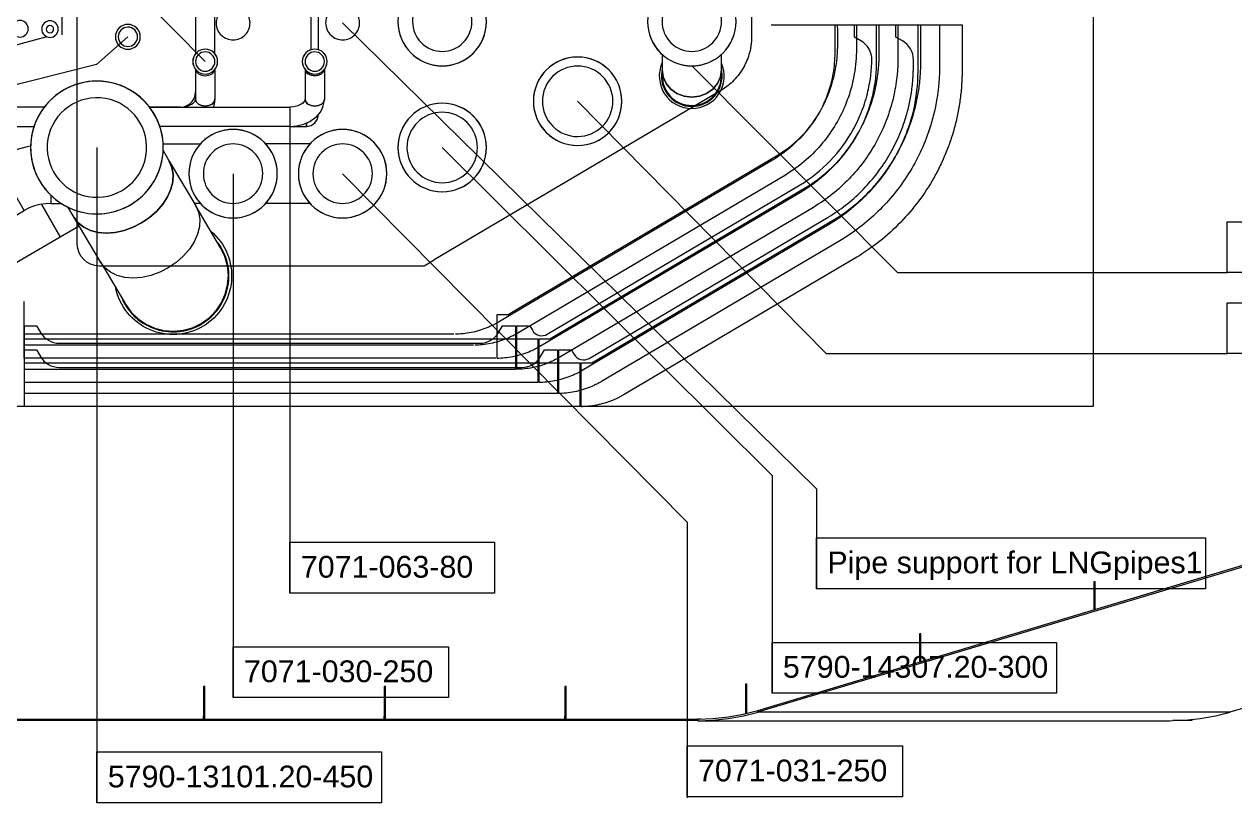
# Model space of a CAD drawing. Header units: millimetres. Extents: x 0 to 50500, y 0 to 29700.
# Drawn here: x 12071 to 17632, y 12772 to 16349 of the extents above; entities that cross this region are included whole.
import ezdxf

# ---------------------------------------------------------------- set-up
doc = ezdxf.new("R2010")
doc.units = ezdxf.units.MM
doc.header["$LTSCALE"] = 50
doc.linetypes.add('AVEVASOLID', pattern=[7.5, 7.5])
for name, color, linetype in [('100-DM1', 1, 'Continuous'), ('DEF', 7, 'Continuous'), ('FLANGE', 7, 'Continuous'), ('HOLE1', 7, 'Continuous'), ('PIPE', 7, 'Continuous'), ('PLATE1', 7, 'Continuous')]:
    doc.layers.add(name, color=color, linetype=linetype)
doc.styles.add('AvevaTextStyle2', font='Arial Narrow')

# ---------------------------------------------------------------- blocks, each defined once
blk = doc.blocks.new('A$C1B332B96')
at = {"color": 12, "linetype": 'AVEVASOLID', "lineweight": 0}
for p, q in [((-4882.52054, -172.41293), (-6697.8099, 1665.5323)), ((-4251.12305, 4.99992), (-2074.00896, -2134.91899)), ((-5610.2815, -58.39876), (-7858.78274, -661.90341)), ((-5237.84039, -58.76398), (-5382.55006, -185.70784)), ((-5382.55006, -185.70784), (-7762.44464, -790.20066)), ((-2646.94824, -192.20023), (-1701.23896, -1141.87004)), ((-4493.11523, -384.53189), (-4493.11523, -2614.17274)), ((-3171.48438, -354.75006), (-2029.58313, -1514.15033)), ((-5380.00488, -567.20009), (-5380.00488, -3577.53764)), ((-3793.49707, -567.2107), (-2278.33195, -2073.42911)), ((-4754.49952, -687.40908), (-4754.49952, -3094.34471)), ((-4251.11463, -687.38951), (-2668.44684, -2288.78956)), ((-1701.23896, -1141.87004), (-802.22621, -1141.87004)), ((-802.22621, -1141.87004), (-186.96185, -1141.87004)), ((-2029.58313, -1514.15033), (-186.96185, -1514.15033)), ((-2278.33195, -2073.42911), (-2278.33195, -2595.79754)), ((-2074.00896, -2134.91899), (-2074.00896, -2595.79754)), ((-2668.44684, -2288.78956), (-2668.44684, -3555.0409)), ((-2278.33195, -2595.79754), (-2278.33195, -3073.8009))]:
    blk.add_line(p, q, dxfattribs=at)
for points in [[(-802.22621, -1757.38449), (-7380.22461, -1757.38449), (-7380.22461, 1757.38411), (-802.22621, 1757.38411)], [(-2074.00896, -2360.76953), (-287.39393, -2360.76953), (-287.39393, -2594.10235), (-2074.00896, -2594.10235)]]:
    blk.add_lwpolyline(points, close=True, dxfattribs=at)
at = {"layer": 'FLANGE', "color": 12, "linetype": 'AVEVASOLID', "lineweight": 0}
blk.add_line((-5540.99121, 50), (-5540.99121, -50), dxfattribs=at)
at = {"layer": 'HOLE1', "color": 12, "linetype": 'AVEVASOLID', "lineweight": 0}
blk.add_lwpolyline([(-2372.07031, 54.71992, 0.0009993984), (-2372.19238, 0, 0.0009921422), (-2372.07031, -55.12009, -0.026893355), (-2373.70605, -87.95013, -0.0191947464), (-2376.85547, -109.93004, -0.0194555242), (-2381.68945, -131.61011, -0.0321462564), (-2393.4082, -166.60995, -0.0322400741), (-2409.49707, -199.82033, -0.0640510917), (-2453.41797, -258.36029, -0.0632815436), (-2509.98535, -303.44009), (-3831.25, -1083.93021, -0.0043060998), (-3834.08203, -1085.57014), (-3876.07422, -1111.73019), (-5369.99512, -1111.73019, -0.4142135382), (-5469.99512, -1011.73019), (-5469.99512, 1011.69014)], format="xyb", dxfattribs=at)
at = {"layer": 'PIPE', "color": 30, "linetype": 'AVEVASOLID', "lineweight": 0}
for p, q in [((-4996.50879, -381.44226), (-5139.13574, -381.44226)), ((-5076.41602, -550.90027), (-4904.07715, -550.90027)), ((-4400.68359, -550.90027), (-4604.93164, -550.90027)), ((-4904.07715, -823.90022), (-4932.4707, -823.90022)), ((-4400.68359, -823.90022), (-4604.93164, -823.90022))]:
    blk.add_line(p, q, dxfattribs=at)
at = {"layer": 'PIPE', "color": 110, "linetype": 'AVEVASOLID', "lineweight": 0}
for points in [[(-3992.79785, 50.6424, 0.4142014682), (-3833.12988, -188.29575, 0.4142106473), (-3594.18945, -28.64265, 0.4142014682), (-3753.85742, 210.29549, 0.4142106473), (-3992.79785, 50.6424, 0.4142106473)], [(-3594.18945, 50.6424, 0.4142106473), (-3833.12988, 210.29549, 0.4142014682), (-3992.79785, -28.64265, 0.4142106473), (-3753.85742, -188.29575, 0.4142014682), (-3594.18945, 50.6424, 0.4142014682)], [(-2846.24023, 50.6424, 0.4142210186), (-2686.59668, -188.29575, 0.4142106473), (-2447.65625, -28.64265, 0.4142210186), (-2607.2998, 210.29549, 0.4142106473), (-2846.24023, 50.6424, 0.4142106473)], [(-2447.65625, 50.6424, 0.4142106473), (-2686.59668, 210.29549, 0.4142210186), (-2846.24023, -28.64265, 0.4142106473), (-2607.2998, -188.29575, 0.4142210186), (-2447.65625, 50.6424, 0.4142210186)], [(-3927.36816, 37.6297, 0.4142089188), (-3820.11719, -122.8775, 0.4142293334), (-3659.61914, -15.62996, 0.4142096043), (-3766.87012, 144.87686, 0.4142297804), (-3927.36816, 37.6297, 0.4142297804)], [(-2780.81055, 37.6297, 0.4142380059), (-2673.58398, -122.8775, 0.4141857922), (-2513.06152, -15.62996, 0.4142096043), (-2620.3125, 144.87686, 0.4142297804), (-2780.81055, 37.6297, 0.4142297804)], [(-5290.64941, -36.87973, 0.4142073691), (-5259.7168, -111.54976, 0.4141544998), (-5185.03418, -80.62057, 0.4142073691), (-5215.9668, -5.95055, 0.4141544998), (-5290.64941, -36.87973, 0.4141544998)], [(-5185.03418, -36.87973, 0.4141544998), (-5259.7168, -5.95055, 0.4142073691), (-5290.64941, -80.62057, 0.4141544998), (-5215.9668, -111.54976, 0.4142073691), (-5185.03418, -36.87973, 0.4142073691)], [(-5278.90625, -41.74004, 0.4142360091), (-5254.8584, -99.81651, 0.4141869843), (-5196.77734, -75.76027, 0.4142360091), (-5220.8252, -17.68379, 0.4141869843), (-5278.90625, -41.74004, 0.4141869843)], [(-3370.80078, -315.10773, 0.4142014682), (-3211.13281, -554.04587, 0.4142103195), (-2972.19238, -394.3924, 0.4142019153), (-3131.86035, -155.45464, 0.4142106473), (-3370.80078, -315.10773, 0.4142106473)], [(-2972.19238, -315.10773, 0.4142106473), (-3211.13281, -155.45464, 0.4142019153), (-3370.80078, -394.3924, 0.4142103195), (-3131.86035, -554.04587, 0.4142014682), (-2972.19238, -315.10773, 0.4142014682)], [(-3330.32227, -323.15521, 0.4142351747), (-3203.10059, -513.58833, 0.4141817689), (-3012.64648, -386.34491, 0.4142106473), (-3139.89258, -195.91179, 0.4142184854), (-3330.32227, -323.15521, 0.4142184854)], [(-2783.95996, -179.82254, 0.5393496156), (-2646.94824, -388.24997, 0.5393496156), (-2509.93652, -179.82254, 0.5393496156)], [(-2784.59473, -217.93633, 0.4594238698), (-2646.94824, -378.25012, 0.4594238698), (-2509.30176, -217.93633, 0.4594238698)], [(-5680.37109, -514.23759, 0.414208889), (-5432.95898, -867.56668, 0.4142204225), (-5079.63867, -620.16296, 0.4142223299), (-5327.02637, -266.83388, 0.4142012), (-5680.37109, -514.23759, 0.4142012)], [(-5079.83398, -514.27231, 0.4142109454), (-5432.93457, -267.03072, 0.4142135382), (-5680.17578, -620.12825, 0.414211154), (-5327.0752, -867.36946, 0.414213866), (-5079.83398, -514.27231, 0.414213866)], [(-2510.44922, -239.00032, -0.4142153561), (-2646.94824, -375.50011, -0.4142153561), (-2783.44727, -239.00032, -0.4142153561)], [(-5605.0293, -527.52151, 0.4142123759), (-5419.67773, -792.2287, 0.4141982794), (-5154.95605, -606.87866, 0.4142123759), (-5340.30762, -342.17148, 0.4141982794), (-5605.0293, -527.52151, 0.4141982794)], [(-3992.79785, -527.55775, 0.4142014682), (-3833.12988, -766.4959, 0.4142103195), (-3594.18945, -606.84242, 0.4142019153), (-3753.85742, -367.90466, 0.4142106473), (-3992.79785, -527.55775, 0.4142106473)], [(-3594.18945, -527.55775, 0.4142106473), (-3833.12988, -367.90466, 0.4142019153), (-3992.79785, -606.84242, 0.4142103195), (-3753.85742, -766.4959, 0.4142014682), (-3594.18945, -527.55775, 0.4142014682)], [(-3952.34375, -535.60524, 0.4142106473), (-3825.09766, -726.03836, 0.4142184854), (-3634.66797, -598.79494, 0.4142351747), (-3761.88965, -408.36182, 0.4141817689), (-3952.34375, -535.60524, 0.4141817689)], [(-4856.56738, -951.7643, -0.5151309967), (-4892.08984, -1388.36441, -0.5151295066), (-5293.28613, -1212.51183, -0.5151295066)], [(-5263.62305, -1263.26904, 0.4477850795), (-4898.38867, -1377.56958, 0.4477909803), (-4826.09863, -1001.76239, 0.4477909803)]]:
    blk.add_lwpolyline(points, format="xyb", dxfattribs=at)
at = {"layer": 'PIPE', "color": 30, "linetype": 'AVEVASOLID', "lineweight": 0}
for points in [[(-4395.97168, -118.60161), (-4395.97168, 146.64993), (-4379.37012, 146.64993)], [(-4362.25586, -118.60199), (-4362.25586, 146.64993), (-4378.85742, 146.64993)], [(-4838.03711, -138.03368), (-4838.03711, 70.64972), (-4926.95312, 70.64972), (-4926.95312, -138.03368)], [(-4926.95312, -206.76079), (-4926.95312, -345.28809), (-4923.55957, -357.31201)], [(-4926.48926, -207.46346), (-4923.55957, -217.82379), (-4913.91602, -228.01933), (-4899.51172, -234.83047), (-4882.49512, -237.22076), (-4865.47852, -234.8259), (-4851.07422, -228.01056), (-4841.43066, -217.81235), (-4838.52539, -207.49054)], [(-4926.48926, -207.46651), (-4923.55957, -217.81807), (-4913.94043, -228.01476), (-4899.51172, -234.82819), (-4882.49512, -237.22076), (-4865.50293, -234.82819), (-4851.07422, -228.01476), (-4841.43066, -217.81807), (-4838.52539, -207.48749)], [(-4838.06152, -206.77261), (-4838.03711, -345.27588), (-4841.43066, -357.30438)], [(-4423.55957, -206.76346), (-4423.55957, -345.28122), (-4420.19043, -357.30934)], [(-4335.13184, -207.48253), (-4338.03711, -217.81769), (-4347.68066, -228.01476), (-4362.10938, -234.82819), (-4379.10156, -237.22076), (-4396.11816, -234.82819), (-4410.54688, -228.01476), (-4420.19043, -217.81769), (-4423.0957, -207.47185)], [(-4423.0957, -207.47223), (-4420.19043, -217.81731), (-4410.54688, -228.01437), (-4396.11816, -234.82819), (-4379.10156, -237.22076), (-4362.10938, -234.82857), (-4347.68066, -228.01514), (-4338.03711, -217.81769), (-4335.13184, -207.48215)], [(-4334.66797, -206.76994), (-4334.66797, -345.28236), (-4338.03711, -357.3101)], [(-4996.50879, -381.44226), (-4981.03027, -379.69818), (-4966.33301, -374.55444), (-4953.125, -366.26854), (-4942.11426, -355.25589), (-4933.83789, -342.06886), (-4928.68652, -327.36855), (-4926.95312, -311.8988)], [(-5620.84961, -381.44226), (-6441.99219, -381.44226), (-6441.99219, -470.34225), (-6138.11035, -470.34225)], [(-5620.84961, -381.44226), (-5995.84961, -381.44226), (-5995.84961, -470.34225), (-5668.60352, -470.34225)], [(-5139.13574, -381.44226), (-4493.11523, -381.44226), (-4493.11523, -470.34225), (-5091.38184, -470.34225)], [(-4996.50879, -381.44226), (-4978.125, -379.97818), (-4960.66895, -375.66032), (-4945.01953, -368.70422), (-4937.98828, -363.73482)], [(-4939.47754, -365.40833), (-4930.78613, -355.63011), (-4927.56348, -349.10202)], [(-4928.68652, -356.2252), (-4926.95312, -345.28198), (-4923.55957, -357.3101), (-4913.94043, -367.50679), (-4899.51172, -374.32022), (-4882.49512, -376.7128), (-4865.47852, -374.32022), (-4851.07422, -367.50679), (-4841.43066, -357.3101), (-4838.03711, -345.28198), (-4842.0166, -370.21332), (-4845.23926, -381.44226)], [(-4841.43066, -357.30629), (-4851.0498, -367.50259), (-4865.47852, -374.31793), (-4882.49512, -376.7128), (-4899.51172, -374.32251), (-4913.91602, -367.51137), (-4923.55957, -357.31583)], [(-4434.59473, -363.73482), (-4441.62598, -368.70422), (-4457.2998, -375.66032), (-4474.73145, -379.97818), (-4493.11523, -381.44226), (-4493.11523, -470.34225), (-4460.74219, -467.7639), (-4430.00488, -460.15816), (-4402.44141, -447.90688), (-4379.41895, -431.62346), (-4371.875, -425.67482), (-4353.39355, -404.88472), (-4341.94336, -381.70929), (-4338.64746, -370.21332), (-4334.66797, -345.28313)], [(-4424.16992, -349.10202), (-4427.39258, -355.63011), (-4436.08398, -365.40833)], [(-4425.31738, -356.2252), (-4423.55957, -345.28198), (-4420.19043, -357.30934), (-4410.54688, -367.50679), (-4396.11816, -374.32022), (-4379.12598, -376.7128), (-4362.10938, -374.32022), (-4347.68066, -367.50717), (-4338.06152, -357.31049), (-4334.66797, -345.28236)], [(-4338.03711, -357.31049), (-4347.68066, -367.50717), (-4362.10938, -374.32022), (-4379.12598, -376.7128), (-4396.11816, -374.32022), (-4410.54688, -367.50641), (-4420.19043, -357.30934)], [(-4417.11426, -454.42505), (-4417.11426, -470.33997), (-4396.11816, -466.16478), (-4378.32031, -454.27513), (-4366.43066, -436.48033), (-4362.25586, -415.48996), (-4362.81738, -415.48996)], [(-4362.25586, -414.851), (-4362.25586, -415.48996), (-4362.81738, -415.48996)], [(-4493.09082, -470.33997), (-4417.11426, -470.33997), (-4417.11426, -454.42505)], [(-5591.25977, -785.63766), (-5591.25977, -823.90022), (-5616.79688, -825.23956), (-5642.08984, -829.24309), (-5666.79688, -835.86693), (-5690.69824, -845.03822), (-5713.50098, -856.65703), (-5850, -620.23201), (-5801.7334, -595.64056), (-5751.17188, -576.22833), (-5698.85254, -562.20894), (-5684.35059, -559.91402)], [(-6057.71484, -745.52574), (-5923.51074, -977.96593), (-5713.47656, -856.70013), (-5850.02441, -620.1889), (-6060.05859, -741.45432), (-6057.73926, -745.48378)], [(-6065.40527, -1117.39998), (-6064.96582, -1118.46008), (-6043.26172, -1146.73004), (-6014.99023, -1168.4227), (-5982.08008, -1182.0591), (-5946.75293, -1186.70998), (-5911.42578, -1182.0591), (-5878.49121, -1168.4227), (-5548.53516, -977.92244), (-5635.03418, -828.12462)], [(-5635.03418, -828.12462), (-5548.51074, -977.96593), (-5461.49902, -927.72751)], [(-5591.25977, -785.63766), (-5591.25977, -823.9502), (-5543.04199, -823.9502)]]:
    blk.add_lwpolyline(points, dxfattribs=at)
at = {"layer": 'PIPE', "color": 32, "linetype": 'AVEVASOLID', "lineweight": 0}
for points in [[(-4730.39551, -69.18259, 0.4142237008), (-4680.32227, 29.10309, 0.4141954482), (-4778.61328, 79.18243, 0.4142224193), (-4828.68652, -19.10362, 0.414196074), (-4730.39551, -69.18259, 0.414196074)], [(-4227.00195, -69.18259, 0.4142237008), (-4176.92871, 29.10309, 0.4141954482), (-4275.21973, 79.18243, 0.4142224193), (-4325.29297, -19.10362, 0.414196074), (-4227.00195, -69.18259, 0.414196074)]]:
    blk.add_lwpolyline(points, format="xyb", dxfattribs=at)
at = {"layer": 'PIPE', "color": 30, "linetype": 'AVEVASOLID', "lineweight": 0}
for points in [[(-5768.45449, -7.1967, 0.4142450094), (-5747.87344, -56.91174, 0.414268285), (-5698.16641, -36.31924, 0.4142450094), (-5718.74746, 13.3958, 0.414268285), (-5768.45449, -7.1967, 0.414268285)], [(-5698.16641, -7.1967, 0.414268285), (-5747.87344, 13.3958, 0.4142450094), (-5768.45449, -36.31924, 0.414268285), (-5718.74746, -56.91174, 0.4142450094), (-5698.16641, -7.1967, 0.4142450094)], [(-5630.86255, -8.68372, 0.4142450094), (-5610.2815, -58.39876, 0.414268285), (-5560.57447, -37.80626, 0.4142450094), (-5581.15552, 11.90878, 0.414268285), (-5630.86255, -8.68372, 0.414268285)], [(-5560.57447, -8.68372, 0.414268285), (-5610.2815, 11.90878, 0.4142450094), (-5630.86255, -37.80626, 0.414268285), (-5581.15552, -58.39876, 0.4142450094), (-5560.57447, -8.68372, 0.4142450094)], [(-5611.28248, -16.79681, 0.4143013656), (-5602.17603, -38.81219, 0.4141196609), (-5580.15455, -29.69316, 0.4143013656), (-5589.26099, -7.67778, 0.4141196609), (-5611.28248, -16.79681, 0.4141196609)], [(-4935.30273, -150.52986, 0.4142073691), (-4904.37012, -225.19989, 0.4141537547), (-4829.6875, -194.27032, 0.4142073691), (-4860.62012, -119.6003, 0.4141537547), (-4935.30273, -150.52986, 0.4141537547)], [(-4829.6875, -150.52986, 0.4141537547), (-4904.37012, -119.6003, 0.4142073691), (-4935.30273, -194.27032, 0.4141537547), (-4860.62012, -225.19989, 0.4142073691), (-4829.6875, -150.52986, 0.4142073691)], [(-4865.50293, -213.46664, 0.4141739607), (-4841.43066, -155.39017, 0.4141855538), (-4899.51172, -131.33354, 0.4142332077), (-4923.55957, -189.4104, 0.4143351614), (-4865.50293, -213.46664, 0.4143351614)], [(-4431.90918, -150.52986, 0.4142073691), (-4400.97656, -225.19989, 0.4142693579), (-4326.31836, -194.27032, 0.4142073691), (-4357.25098, -119.6003, 0.4142693579), (-4431.90918, -150.52986, 0.4142693579)], [(-4326.31836, -150.52986, 0.4142693579), (-4400.97656, -119.6003, 0.4142073691), (-4431.90918, -194.27032, 0.4142693579), (-4357.25098, -225.19989, 0.4142073691), (-4326.31836, -150.52986, 0.4142073691)], [(-4420.16602, -155.38979, 0.4142336845), (-4396.11816, -213.46664, 0.4141869843), (-4338.03711, -189.4104, 0.4141721129), (-4362.10938, -131.33354, 0.4143356383), (-4420.16602, -155.38979, 0.4143356383)], [(-4953.80859, -647.75772, 0.4142014682), (-4794.14062, -886.69586, 0.4142103195), (-4555.2002, -727.04239, 0.4142019153), (-4714.86816, -488.10463, 0.4142106473), (-4953.80859, -647.75772, 0.4142106473)], [(-4555.2002, -647.75772, 0.4142106473), (-4794.14062, -488.10463, 0.4142019153), (-4953.80859, -727.04239, 0.4142103195), (-4714.86816, -886.69586, 0.4142014682), (-4555.2002, -647.75772, 0.4142014682)], [(-4450.41504, -647.75772, 0.4142014682), (-4290.74707, -886.69586, 0.4142103195), (-4051.80664, -727.04239, 0.4142019153), (-4211.47461, -488.10463, 0.4142106473), (-4450.41504, -647.75772, 0.4142106473)], [(-4051.80664, -647.75772, 0.4142106473), (-4290.74707, -488.10463, 0.4142019153), (-4450.41504, -727.04239, 0.4142103195), (-4211.47461, -886.69586, 0.4142014682), (-4051.80664, -647.75772, 0.4142014682)], [(-4888.37891, -660.77042, 0.4142096043), (-4781.12793, -821.27724, 0.4142297804), (-4620.62988, -714.03008, 0.4142089188), (-4727.88086, -553.52287, 0.4142293334), (-4888.37891, -660.77042, 0.4142293334)], [(-4384.98535, -660.77042, 0.4142096043), (-4277.73438, -821.27724, 0.4142297804), (-4117.23633, -714.03008, 0.4142089188), (-4224.4873, -553.52287, 0.4142293334), (-4384.98535, -660.77042, 0.4142293334)]]:
    blk.add_lwpolyline(points, format="xyb", dxfattribs=at)
at = {"layer": 'PIPE', "color": 110, "linetype": 'AVEVASOLID', "lineweight": 0}
for points in [[(-2783.44727, -138.57994), (-2783.44727, -209.99832), (-2778.78418, -242.63763), (-2765.16113, -273.05298), (-2743.45703, -299.17107), (-2715.18555, -319.21234), (-2682.27539, -331.81076), (-2646.94824, -336.10764), (-2611.62109, -331.81076), (-2578.68652, -319.21234), (-2550.41504, -299.17107), (-2528.73535, -273.05298), (-2515.08789, -242.63763), (-2510.44922, -209.99832), (-2510.44922, -138.57994)], [(-2783.44727, -237.16545), (-2783.44727, -239.00032), (-2778.78418, -274.32899), (-2765.16113, -307.25021), (-2743.45703, -335.52017), (-2715.18555, -357.21245), (-2682.27539, -370.84885), (-2646.94824, -375.50011), (-2611.62109, -370.84885), (-2578.68652, -357.21245), (-2550.41504, -335.52017), (-2528.73535, -307.25021), (-2515.08789, -274.32899), (-2510.44922, -239.00032), (-2510.44922, -209.99832), (-2515.08789, -242.63763), (-2528.73535, -273.05298), (-2550.41504, -299.17107), (-2578.68652, -319.21234), (-2611.62109, -331.81076), (-2646.94824, -336.10764), (-2682.27539, -331.81076), (-2715.18555, -319.21234), (-2743.45703, -299.17107), (-2765.16113, -273.05298), (-2778.78418, -242.63763), (-2783.44727, -209.99832), (-2783.44727, -237.16545)], [(-5076.24512, -581.44836), (-5047.68066, -629.6093), (-5035.08301, -658.4034), (-5029.5166, -690.25917), (-5031.15234, -724.20883), (-5039.91699, -759.2205), (-5055.54199, -794.23065), (-5077.58789, -828.17574), (-5105.34668, -860.0235), (-5137.98828, -888.8073), (-5174.53613, -913.65204), (-5213.86719, -933.80241), (-5254.78516, -948.64693), (-5296.04492, -957.7343), (-5336.40137, -960.78835), (-5374.63379, -957.71599), (-5409.5459, -948.61107), (-5440.1123, -933.75015), (-5465.40527, -913.58452), (-5484.61914, -888.72681), (-5513.37891, -840.25497)], [(-5047.68066, -629.6093), (-4925.36621, -835.87341), (-4912.76855, -864.66751), (-4907.20215, -896.52328), (-4908.83789, -930.47295), (-4917.57812, -965.48462), (-4933.22754, -1000.49477), (-4955.24902, -1034.43985), (-4983.03223, -1066.28799), (-5015.67383, -1095.07141), (-5052.22168, -1119.91615), (-5091.55273, -1140.06691), (-5132.4707, -1154.91142), (-5173.73047, -1163.99841), (-5214.08691, -1167.05246), (-5252.31934, -1163.98048), (-5287.23145, -1154.87518), (-5317.79785, -1140.01427), (-5343.09082, -1119.84863), (-5362.30469, -1094.99092), (-5484.61914, -888.72681), (-5465.40527, -913.58452), (-5440.1123, -933.75015), (-5409.5459, -948.61107), (-5374.63379, -957.71599), (-5336.40137, -960.78835), (-5296.04492, -957.7343), (-5254.78516, -948.64693), (-5213.86719, -933.80241), (-5174.53613, -913.65204), (-5137.98828, -888.8073), (-5105.34668, -860.0235), (-5077.58789, -828.17574), (-5055.54199, -794.23065), (-5039.91699, -759.2205), (-5031.15234, -724.20883), (-5029.5166, -690.25917), (-5035.08301, -658.4034), (-5047.68066, -629.6093)], [(-5249.95117, -1284.46503), (-5248.46191, -1286.95908), (-5222.65625, -1322.92824), (-5190.99121, -1353.86772), (-5154.41895, -1378.83797), (-5114.08691, -1397.07985), (-5071.16699, -1408.03909), (-5027.02637, -1411.38268), (-4982.9834, -1407.00951), (-4940.33203, -1395.05196), (-4900.43945, -1375.87318), (-4864.47754, -1350.05646), (-4833.52051, -1318.38608), (-4808.54492, -1281.82411), (-4790.30762, -1241.4814), (-4779.3457, -1198.58398), (-4776.00098, -1154.43535), (-4780.39551, -1110.37674), (-4792.33398, -1067.74712), (-4811.52344, -1027.84119), (-4925.36621, -835.87341), (-4912.76855, -864.66751), (-4907.20215, -896.52328), (-4908.83789, -930.47295), (-4917.57812, -965.48462), (-4933.22754, -1000.49477), (-4955.24902, -1034.43985), (-4983.03223, -1066.28799), (-5015.67383, -1095.07141), (-5052.22168, -1119.91615), (-5091.55273, -1140.06691), (-5132.4707, -1154.91142), (-5173.73047, -1163.99841), (-5214.08691, -1167.05246), (-5252.31934, -1163.98048), (-5287.23145, -1154.87518), (-5317.79785, -1140.01427), (-5343.09082, -1119.84863), (-5362.30469, -1094.99092), (-5249.95117, -1284.46503)]]:
    blk.add_lwpolyline(points, dxfattribs=at)
at = {"layer": 'PIPE', "color": 12, "linetype": 'AVEVASOLID', "lineweight": 0}
for points in [[(-186.96185, -908.53722), (1191.0899, -908.53722), (1191.0899, -1141.87004), (-186.96185, -1141.87004), (-186.96185, -908.53722)], [(-186.96185, -1280.81713), (1120.50885, -1280.81713), (1120.50885, -1514.15033), (-186.96185, -1514.15033), (-186.96185, -1280.81713)], [(-4493.11523, -2380.83972), (-3553.125, -2380.83972), (-3553.125, -2614.17274), (-4493.11523, -2614.17274), (-4493.11523, -2380.83972)], [(-4754.49952, -2861.0115), (-3764.50928, -2861.0115), (-3764.50928, -3094.34471), (-4754.49952, -3094.34471), (-4754.49952, -2861.0115)], [(-2278.33195, -2840.4677), (-970.83683, -2840.4677), (-970.83683, -3073.8009), (-2278.33195, -3073.8009), (-2278.33195, -2840.4677)], [(-2668.44684, -3316.64426), (-1678.4322, -3316.64426), (-1678.4322, -3549.97728), (-2668.44684, -3549.97728), (-2668.44684, -3316.64426)], [(-5380.00488, -3344.20444), (-4072.50977, -3344.20444), (-4072.50977, -3577.53764), (-5380.00488, -3577.53764), (-5380.00488, -3344.20444)]]:
    blk.add_lwpolyline(points, dxfattribs=at)
at = {"layer": 'PIPE', "color": 110, "linetype": 'AVEVASOLID', "lineweight": 0}
for centre, radius, start, end in [((-5029.98047, -1157.31277), 253.93825, 21.19625092, 30.31975365), ((-5029.98047, -1157.38525), 253.99115, 10.85522556, 20.33151626), ((-5030.00488, -1157.42683), 254.00512, 0.78369236, 10.34034157), ((-5029.98047, -1157.45773), 253.99151, 350.75314331, 0.34739345), ((-5029.98047, -1157.38983), 254.00703, 340.7157898, 350.33233643), ((-5030.00488, -1157.39784), 254.00362, 330.70153809, 340.33413696), ((-5030.00488, -1157.42111), 253.98207, 210.42625427, 220.331604), ((-5029.98047, -1157.36847), 254.03178, 220.66786194, 230.33699036), ((-5029.98047, -1157.47032), 253.93405, 310.68554688, 320.34265137), ((-5030.0293, -1157.30972), 254.07701, 320.67712402, 330.32086182), ((-5030.0293, -1157.47604), 253.92463, 230.65841675, 240.32958984), ((-5029.98047, -1157.35893), 254.0417, 240.66679382, 250.33572388), ((-5030.00488, -1157.38106), 254.01809, 290.66329956, 300.33270264), ((-5029.98047, -1157.43141), 253.96888, 300.67077637, 310.33700562), ((-5029.98047, -1157.37038), 254.02999, 250.66566467, 260.33480835), ((-5030.00488, -1157.5016), 253.89855, 260.66290283, 270.33456421), ((-5030.00488, -1157.30972), 254.09029, 270.66461182, 280.33261108), ((-5029.98047, -1157.39479), 254.00558, 280.66448975, 290.33410644)]:
    blk.add_arc(centre, radius, start, end, dxfattribs=at)
at = {"layer": 'PLATE1', "color": 8, "linetype": 'AVEVASOLID', "lineweight": 0}
for p, q in [((-2282.03125, -3.00026), (-2081.7627, -3.00026)), ((-2090.99121, -3.00026), (-1890.72266, -3.00026)), ((-1899.92676, -3.00026), (-1699.68262, -3.00026)), ((-1708.88672, -3.0014), (-1508.66699, -3.00026)), ((-5713.98926, -1475.28496), (-5713.98926, -1274.97025)), ((-3540.57617, -1334.48944), (-3491.23535, -1334.46198)), ((-3457.08008, -1386.26022), (-3457.08008, -1586.28883)), ((-3450.75684, -1586.2442), (-3450.75684, -1386.26022)), ((-5713.98926, -1445.49675), (-3354.44336, -1445.49675)), ((-3739.52637, -1424.36142), (-5713.76953, -1424.36142)), ((-3348.14453, -1445.49484), (-3298.90137, -1445.46013)), ((-3106.44531, -1556.47011), (-2889.18457, -1427.69012)), ((-3649.51172, -1475.28496), (-5713.98926, -1475.28496)), ((-3264.62402, -1497.2702), (-3264.62402, -1697.29576)), ((-3258.3252, -1697.25189), (-3258.3252, -1497.2702)), ((-5713.98926, -1556.50444), (-3162.01172, -1556.50444)), ((-3547.09473, -1535.36911), (-5713.76953, -1535.36911)), ((-3155.71289, -1556.47011), (-3106.44531, -1556.47011)), ((-3457.08008, -1586.29265), (-5713.98926, -1586.29265)), ((-3354.66309, -1646.3768), (-5713.76953, -1646.3768)), ((-3264.62402, -1697.30034), (-5713.98926, -1697.30034)), ((-3162.23145, -1757.38449), (-5713.76953, -1757.38449))]:
    blk.add_line(p, q, dxfattribs=at)
for points in [[(-1978.24707, -3.40538, 0.0027145252), (-1977.80762, -78.81126, -0.027333783), (-1981.22559, -157.62901, -0.0207941663), (-1988.37891, -208.53119, -0.0209551863), (-1999.75586, -258.66013, -0.0429337509), (-2036.25488, -358.43201, -0.0431154855), (-2089.28223, -450.48294, -0.0522947498), (-2173.68164, -548.00568, -0.0523931421), (-2276.51367, -625.88081), (-3534.98535, -1369.27567, -0.0078640021), (-3545.94727, -1375.51842, -0.0078438707), (-3557.08008, -1381.41365, -0.0078350008), (-3568.4082, -1386.95679, -0.0078646047), (-3579.90723, -1392.14172, -0.0235059857), (-3615.18555, -1405.46417, -0.0234787259), (-3651.58691, -1415.4171, -0.023427669), (-3688.64746, -1421.90056, -0.0234407075), (-3726.14746, -1424.88785, -0.0040192455), (-3732.61719, -1425.04654, -0.0040192455)], [(-1890.72266, -3.00026, 0.000007587), (-1890.72266, -114.79607, -0.0421641506), (-1900.3418, -228.77884, -0.028399229), (-1917.43164, -303.31612, -0.0282775611), (-1942.84668, -375.44441, -0.0791579857), (-2054.61426, -556.45332, -0.0792084783), (-2217.08984, -693.75381), (-3445.99609, -1419.6846, -0.0078665651), (-3456.90918, -1425.90179, -0.0078325877), (-3468.01758, -1431.77338, -0.0078367554), (-3479.29688, -1437.29439, -0.0078659551), (-3490.74707, -1442.45834, -0.0234941356), (-3525.90332, -1455.72701, -0.023493303), (-3562.13379, -1465.6395, -0.0234258138), (-3599.04785, -1472.09702, -0.0234377161), (-3636.40137, -1475.0721, -0.0040781246), (-3642.91992, -1475.23193, -0.0001742938), (-3643.21289, -1475.23613, -0.0001742938)], [(-1787.23145, -3.405), (-1787.23145, -135.86044, -0.0071274629), (-1787.52441, -157.08885, -0.0071043666), (-1788.42773, -178.30009, -0.0071043367), (-1789.94141, -199.47662, -0.0071277763), (-1792.04102, -220.60204, -0.014224628), (-1798.02246, -262.34093, -0.0140432464), (-1806.37207, -303.6747, -0.0355100557), (-1837.40234, -404.77104, -0.0354009196), (-1882.42188, -500.46844, -0.0647563338), (-1997.11914, -654.60091, -0.0646382272), (-2147.41211, -774.31183), (-3342.5293, -1480.28336, -0.0078640021), (-3353.49121, -1486.52611, -0.0078304559), (-3364.64844, -1492.42134, -0.0078350008), (-3375.97656, -1497.96448, -0.0078785038), (-3387.45117, -1503.14941, -0.023491757), (-3422.75391, -1516.47186, -0.0234933849), (-3459.13086, -1526.42479, -0.023427669), (-3496.19141, -1532.90825, -0.023425553), (-3533.71582, -1535.89554, -0.0040324442), (-3540.18555, -1536.05461, -0.0040324442)], [(-3491.23535, -1334.46198), (-3444.94629, -1306.69022), (-2250.80566, -601.25999, 0.071399942), (-2131.27441, -503.1002, 0.0718437284), (-2043.94531, -374.46022, 0.035414286), (-2015.06348, -302.98004, 0.0353517644), (-1996.7041, -228.07999, 0.043375209), (-1988.50098, -132.08008, -0.0007263243), (-1988.69629, -3.00026, -0.0007263243)], [(-3450.75684, -1386.26022), (-3391.40625, -1386.26022), (-3379.41895, -1407.02133, 0.4171662629), (-3310.69336, -1425.07095), (-2149.56055, -739.18037, 0.0652617067), (-2011.03516, -628.36189, 0.0651005805), (-1905.22461, -485.00328, 0.0347910933), (-1865.30762, -399.36638, 0.0345326886), (-1837.54883, -308.91457, 0.0145841632), (-1829.54102, -269.23447, 0.0147872809), (-1823.87695, -229.24957, 0.0094999913), (-1821.5332, -203.82156, 0.0093734628), (-1820.1416, -178.26233, 0.0044505559), (-1819.7998, -166.0778, 0.0001222126), (-1819.7998, -165.74326, 0.2726089656), (-1869.77539, -77.40746), (-1899.92676, -59.9987), (-1899.92676, -3.00026)], [(-1699.68262, -3.00026), (-1699.68262, -153.89175, -0.0044562016), (-1699.8291, -168.21671, -0.0044508697), (-1700.19531, -182.5367, -0.0093734749), (-1701.83105, -212.58812, -0.009499345), (-1704.61426, -242.55638, -0.0147870081), (-1711.2793, -289.56757, -0.0145836659), (-1720.67871, -336.10764, -0.0345348343), (-1753.27148, -442.38815, -0.0347899683), (-1800.24414, -543.14194, -0.0651001856), (-1924.53613, -711.53717, -0.0654659718), (-2088.0127, -842.18521), (-3253.54004, -1530.69229, -0.0078665651), (-3264.45312, -1536.90948, -0.0078325877), (-3275.56152, -1542.78107, -0.0078367554), (-3286.84082, -1548.30208, -0.0078659551), (-3298.29102, -1553.46603, -0.0234941356), (-3333.44727, -1566.7347, -0.023493303), (-3369.67773, -1576.64719, -0.0234258138), (-3406.5918, -1583.10471, -0.0234377161), (-3443.94531, -1586.07979, -0.0040781246), (-3450.46387, -1586.23962, -0.0001877077), (-3450.75684, -1586.2442, -0.0001877077)], [(-1596.19141, -3.405), (-1596.19141, -174.49913, -0.0045981654), (-1596.33789, -190.51285, -0.0045797992), (-1596.77734, -206.52084, -0.0045767315), (-1597.50977, -222.52884, -0.0045705549), (-1598.53516, -238.52081, -0.004570629), (-1599.85352, -254.49104, -0.0045766225), (-1601.46484, -270.43495, -0.0183292832), (-1610.7666, -333.32825, -0.0181521755), (-1624.60938, -395.37773, -0.03162672), (-1659.52148, -501.07269, -0.0321624018), (-1707.59277, -601.46484, -0.0644679442), (-1842.11426, -782.27844, -0.0648183301), (-2018.33496, -922.74323), (-3150.09766, -1591.29105, -0.0078640021), (-3161.05957, -1597.5338, -0.0078438707), (-3172.19238, -1603.42903, -0.0078350008), (-3183.52051, -1608.97217, -0.0078646047), (-3195.01953, -1614.1571, -0.023491757), (-3230.32227, -1627.47955, -0.0234933849), (-3266.69922, -1637.43248, -0.023427669), (-3303.75977, -1643.91594, -0.0234407075), (-3341.25977, -1646.90323, -0.0040304698), (-3347.75391, -1647.0623, -0.0040304698)], [(-3298.90137, -1445.46013), (-2121.80176, -749.69025, 0.0644645691), (-1987.06055, -642.16003, 0.0644616261), (-1883.47168, -502.89001, 0.0321619846), (-1846.58203, -425.86021, 0.0316333808), (-1819.65332, -344.35997, 0.0181592591), (-1808.98438, -296.59996, 0.018287411), (-1801.87988, -248.32001, 0.0044460413), (-1800.63477, -236.05003, 0.0044412352), (-1799.63379, -223.76022, 0.0044449121), (-1798.82812, -211.44028, 0.0044446266), (-1798.2666, -199.11995, 0.0044406508), (-1797.9248, -186.8, 0.0044429367), (-1797.80273, -174.50027), (-1797.80273, -3.00026)], [(-1508.66699, -3.00026), (-1508.66699, -192.53082, -0.0064031314), (-1508.95996, -216.2262, -0.0063539864), (-1509.86328, -239.90593, -0.0063455841), (-1511.37695, -263.58604, -0.006328979), (-1513.50098, -287.22, -0.0063292533), (-1516.21094, -310.79292, -0.0063460604), (-1519.50684, -334.28955, -0.0192349497), (-1533.03223, -404.2099, -0.0190889332), (-1551.85547, -472.89085, -0.0296404846), (-1591.52832, -576.75018, -0.0300782137), (-1643.31055, -675.13771, -0.0602800958), (-1781.98242, -852.02332, -0.0605688505), (-1958.91113, -990.61661), (-3061.1084, -1641.69998, -0.0078665651), (-3072.02148, -1647.91718, -0.0078325877), (-3083.12988, -1653.78876, -0.0078367554), (-3094.40918, -1659.30977, -0.0078659551), (-3105.85938, -1664.47372, -0.0235084258), (-3140.99121, -1677.74239, -0.0234785844), (-3177.24609, -1687.65488, -0.0234258138), (-3214.16016, -1694.1124, -0.0234377161), (-3251.51367, -1697.08748, -0.0040781246), (-3258.03223, -1697.24731, -0.0002016224), (-3258.3252, -1697.25189, -0.0002016224)], [(-3258.3252, -1497.2702), (-3198.97461, -1497.2702), (-3186.9873, -1518.04008, 0.4171551764), (-3118.26172, -1536.08856), (-2020.4834, -887.60986, 0.0603901818), (-1866.8457, -767.17567, 0.0602777489), (-1745.94727, -612.9776, 0.0300810207), (-1700.90332, -527.35596, 0.0296385549), (-1666.28418, -436.77521, 0.0190885905), (-1649.87793, -376.92757, 0.0192352682), (-1638.11035, -316.06941, 0.0063456544), (-1635.22949, -295.58868, 0.006329956), (-1632.88574, -275.03395, 0.0063288626), (-1631.03027, -254.42581, 0.0063456865), (-1629.71191, -233.78563, 0.006353966), (-1628.93066, -213.15308, 0.0064030825), (-1628.66211, -192.53082), (-1628.66211, -164.05487, 0.2679371536), (-1678.66211, -77.45438), (-1708.88672, -59.9968), (-1708.88672, -3.0014)], [(-1405.15137, -3.405), (-1405.15137, -213.1382, -0.0041132681), (-1405.29785, -229.40598, -0.0040852218), (-1405.68848, -245.66956, -0.0040788669), (-1406.37207, -261.94725, -0.0040589161), (-1407.2998, -278.21236, -0.0081036584), (-1409.96094, -310.72464, -0.0080723008), (-1413.64746, -343.13354, -0.0161282327), (-1424.19434, -407.44781, -0.0163860507), (-1438.86719, -470.94269, -0.0159791764), (-1457.17773, -531.80428, -0.0157260839), (-1479.29688, -591.38412, -0.0157276038), (-1505.10254, -649.45564, -0.0159804877), (-1534.5459, -705.77469, -0.0642852336), (-1688.30566, -911.36627, -0.0642848983), (-1889.2334, -1071.17462), (-2957.6416, -1702.29874, -0.0078640021), (-2968.60352, -1708.54149, -0.0078304559), (-2979.76074, -1714.43672, -0.0078350008), (-2991.08887, -1719.97986, -0.0078646047), (-3002.58789, -1725.16479, -0.0235059857), (-3037.86621, -1738.48724, -0.0234933849), (-3074.24316, -1748.44017, -0.023427669), (-3111.30371, -1754.92363, -0.0234407075), (-3148.80371, -1757.91092, -0.0040285317), (-3155.32227, -1758.06999, -0.0040285317)], [(-2889.18457, -1427.69012), (-1992.7002, -898.11287, 0.0679310337), (-1824.19434, -761.76376, 0.0683796257), (-1698.0957, -584.48372, 0.0316489674), (-1656.66504, -491.33072, 0.031982366), (-1627.46582, -393.93387, 0.0558259934), (-1607.25098, -220.07713, 0.0010417363), (-1606.78711, -3.00026, 0.0010417363)], [(-5713.98926, -1385.98022), (-5657.00684, -1385.98022), (-5639.50195, -1416.2941, 0.2679460943), (-5552.90527, -1466.29028), (-3620.36133, -1466.29028, 0.2679684758), (-3533.76465, -1416.28876), (-3516.43066, -1386.26022), (-3457.08008, -1386.26022)], [(-5713.98926, -1496.9902), (-5657.00684, -1496.9902), (-5639.50195, -1527.30179, 0.2679558098), (-5552.90527, -1577.30026), (-3427.92969, -1577.30026, 0.2679768205), (-3341.33301, -1527.29683), (-3323.99902, -1497.2702), (-3264.62402, -1497.2702)]]:
    blk.add_lwpolyline(points, format="xyb", dxfattribs=at)
for points in [[(-2179.71191, -3.00026), (-1979.88281, -3.00026), (-1978.24707, -3.40538)], [(-1988.69629, -3.00026), (-1788.84277, -3.00026), (-1787.23145, -3.405)], [(-1797.80273, -3.00026), (-1597.80273, -3.00026), (-1596.19141, -3.405)], [(-1606.78711, -3.00026), (-1406.78711, -3.00026), (-1405.15137, -3.405)], [(-5713.76953, -1535.36911), (-5713.98926, -1534.48906), (-5713.98926, -1334.48906)], [(-3540.18555, -1536.05461), (-3540.57617, -1534.48524), (-3540.57617, -1334.48944)], [(-5713.98926, -1385.96992), (-5713.98926, -1385.97641), (-5713.98926, -1586.29265)], [(-5713.98926, -1445.49675), (-5713.98926, -1645.49675), (-5714.20898, -1646.3768)], [(-3354.44336, -1445.49675), (-3354.44336, -1645.49255), (-3354.66309, -1646.3768)], [(-3347.75391, -1647.0623), (-3348.14453, -1645.49255), (-3348.14453, -1445.49484)], [(-5713.98926, -1496.95435), (-5713.98926, -1496.98563), (-5713.98926, -1697.30034)], [(-5713.76953, -1556.50444), (-5713.76953, -1756.50444), (-5713.98926, -1757.38449)], [(-3162.01172, -1556.50444), (-3162.01172, -1756.49948), (-3162.23145, -1757.38449)], [(-3155.32227, -1758.06999), (-3155.71289, -1756.49948), (-3155.71289, -1556.4743)]]:
    blk.add_lwpolyline(points, dxfattribs=at)
at = {"layer": 'PIPE', "color": 12, "linetype": 'AVEVASOLID', "lineweight": 0, "char_height": 100, "attachment_point": 1, "line_spacing_factor": 0.9, "style": 'AvevaTextStyle2'}
for s, insert in [('{\\fArial|b0|i0|c0|p34;7071-063-80}', (-4443.11523, -2443.33972)), ('{\\fArial|b0|i0|c0|p34;Pipe support for LNGpipes1}', (-2024.00896, -2423.26953)), ('{\\fArial|b0|i0|c0|p34;7071-030-250}', (-4704.49952, -2923.5115)), ('{\\fArial|b0|i0|c0|p34;5790-14307.20-300}', (-2228.33195, -2902.9677)), ('{\\fArial|b0|i0|c0|p34;7071-031-250}', (-2618.44684, -3379.14426)), ('{\\fArial|b0|i0|c0|p34;5790-13101.20-450}', (-5330.00488, -3406.70444))]:
    blk.add_mtext(s, dxfattribs=dict(at, insert=insert))

msp = doc.modelspace()

# ---------------------------------------------------------------- linework, layer by layer
at = {"layer": 'DEF', "color": 253, "linetype": 'AVEVASOLID', "lineweight": 0}
for p, q in [((15439.42, 13194.08), (15440.86, 13194.45)), ((17611.38, 13189.39), (17611.62, 13188.99))]:
    msp.add_line(p, q, dxfattribs=at)
for points in [[(17543.53, 13171.29), (17611.52, 13188.93), (15442.52, 13188.93), (15440.86, 13194.45), (15373.28, 13177.02), (15304.53, 13164.68), (15235.05, 13157.34), (15165.27, 13154.92), (15165.27, 13148.92), (15235.47, 13151.37), (15305.37, 13158.8), (15374.53, 13171.29), (15442.52, 13188.93)], [(15440.96, 13188.97), (15442.38, 13189.39), (17611.38, 13189.39)], [(15165.27, 13148.92), (17334.27, 13148.92), (17348.55, 13149.41)], [(17347.12, 13149.41), (17403.37, 13151.37), (17473.66, 13158.8), (17543.26, 13171.29)]]:
    msp.add_lwpolyline(points, dxfattribs=at)
at = {"layer": 'PLATE1', "color": 253, "linetype": 'AVEVASOLID', "lineweight": 0}
for p, q in [((17611.38, 13189.39), (20010.3, 13907.3)), ((12900.63, 13155.42), (12900.63, 13170.42)), ((13730.63, 13155.42), (13730.63, 13170.42)), ((14560.63, 13155.42), (14560.63, 13170.42)), ((15179.64, 13155.42), (15163.75, 13155.42)), ((15165.27, 13149.41), (15163.75, 13149.41))]:
    msp.add_line(p, q, dxfattribs=at)
for points in [[(17789.94, 13897.95), (15439.3, 13194.49), (15440.96, 13188.96), (17791.44, 13892.38)], [(16990.63, 13658.75), (16990.63, 13786.8), (16984.63, 13786.8), (16984.63, 13656.95)], [(16190.63, 13419.34), (16190.63, 13547.38), (16184.63, 13547.38), (16184.63, 13417.54)], [(12894.63, 13155.42), (12894.63, 13170.42), (12900.63, 13170.42), (12900.63, 13305.42), (12894.63, 13305.42), (12894.63, 13170.42)], [(13724.63, 13155.42), (13724.63, 13170.42), (13730.63, 13170.42), (13730.63, 13305.42), (13724.63, 13305.42), (13724.63, 13170.42)], [(14554.63, 13155.42), (14554.63, 13170.42), (14560.63, 13170.42), (14560.63, 13305.42), (14554.63, 13305.42), (14554.63, 13170.42)], [(15390.63, 13181.5), (15390.63, 13316.56), (15384.63, 13316.56), (15384.63, 13179.95)], [(11134.07, 13155.42), (15163.75, 13155.42), (15163.75, 13149.41), (11134.07, 13149.41)], [(17434.63, 13154.67), (17434.63, 13149.41), (17347.12, 13149.41)]]:
    msp.add_lwpolyline(points, dxfattribs=at)

# ---------------------------------------------------------------- block references
at = {"layer": '100-DM1'}
msp.add_blockref('A$C1B332B96', (17784.63, 16349.41), dxfattribs=at)

doc.saveas('drawing.dxf')
